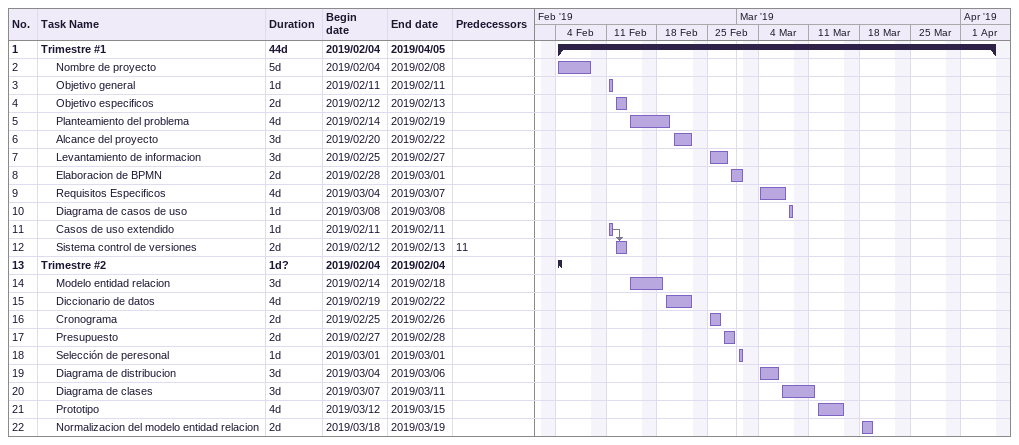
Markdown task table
| ID | Level | Task | Duration | Start | Finish | Predecessors |
|---|---|---|---|---|---|---|
| 1 | 1 | **Trimestre #1** | 44d | 2019-02-04 | 2019-04-05 |  |
| 2 | 2 | Nombre de proyecto | 5d | 2019-02-04 | 2019-02-08 |  |
| 3 | 2 | Objetivo general | 1d | 2019-02-11 | 2019-02-11 |  |
| 4 | 2 | Objetivo especificos | 2d | 2019-02-12 | 2019-02-13 |  |
| 5 | 2 | Planteamiento del problema | 4d | 2019-02-14 | 2019-02-19 |  |
| 6 | 2 | Alcance del proyecto | 3d | 2019-02-20 | 2019-02-22 |  |
| 7 | 2 | Levantamiento de informacion | 3d | 2019-02-25 | 2019-02-27 |  |
| 8 | 2 | Elaboracion de BPMN | 2d | 2019-02-28 | 2019-03-01 |  |
| 9 | 2 | Requisitos Especificos | 4d | 2019-03-04 | 2019-03-07 |  |
| 10 | 2 | Diagrama de casos de uso | 1d | 2019-03-08 | 2019-03-08 |  |
| 11 | 2 | Casos de uso extendido | 1d | 2019-02-11 | 2019-02-11 |  |
| 12 | 2 | Sistema control de versiones | 2d | 2019-02-12 | 2019-02-13 | 11 |
| 13 | 1 | **Trimestre #2** | 1d? | 2019-02-04 | 2019-02-04 |  |
| 14 | 2 | Modelo entidad relacion | 3d | 2019-02-14 | 2019-02-18 |  |
| 15 | 2 | Diccionario de datos | 4d | 2019-02-19 | 2019-02-22 |  |
| 16 | 2 | Cronograma | 2d | 2019-02-25 | 2019-02-26 |  |
| 17 | 2 | Presupuesto | 2d | 2019-02-27 | 2019-02-28 |  |
| 18 | 2 | Selección de peresonal | 1d | 2019-03-01 | 2019-03-01 |  |
| 19 | 2 | Diagrama de distribucion | 3d | 2019-03-04 | 2019-03-06 |  |
| 20 | 2 | Diagrama de clases | 3d | 2019-03-07 | 2019-03-11 |  |
| 21 | 2 | Prototipo | 4d | 2019-03-12 | 2019-03-15 |  |
| 22 | 2 | Normalizacion del modelo entidad relacion | 2d | 2019-03-18 | 2019-03-19 |  |
